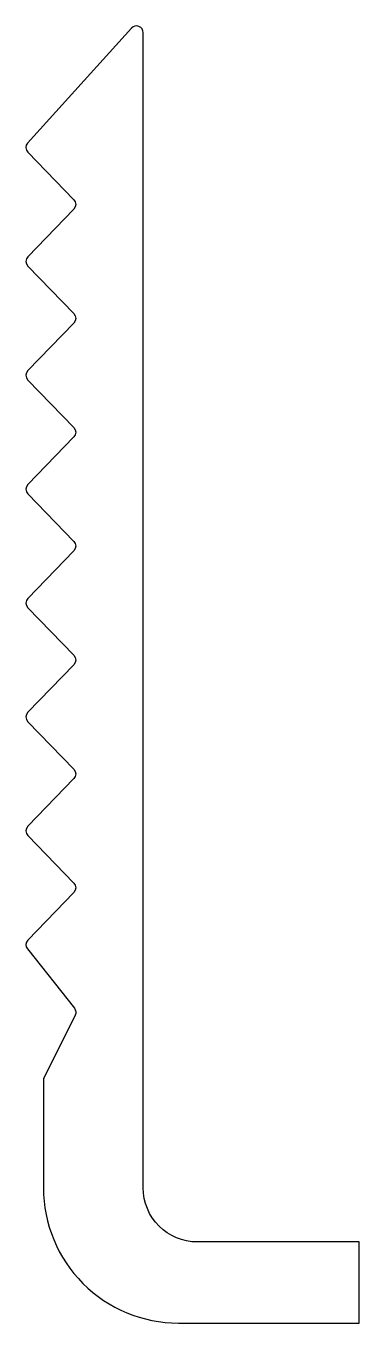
# Model space of a CAD drawing. Extents: x 181.2 to 193.6, y 191.2 to 239.2.
import ezdxf

# ---------------------------------------------------------------- set-up
doc = ezdxf.new("R2010")
doc.units = 0
doc.layers.get('0').update_dxf_attribs({"linetype": 'CONTINUOUS'})

msp = doc.modelspace()

# ---------------------------------------------------------------- linework, layer by layer
msp.add_lwpolyline([(181.295, 213.845, 0.405773), (181.295, 213.496), (183.003, 211.737, -0.405773), (183.003, 211.389), (181.295, 209.63, 0.405773), (181.295, 209.282), (183.003, 207.523, -0.405773), (183.003, 207.175), (181.295, 205.416, 0.377254), (181.278, 205.086), (183.02, 202.897, -0.292098), (183.047, 202.63), (181.895, 200.331, 0.116708), (181.874, 200.242), (181.874, 196.242, 0.414214), (186.874, 191.242), (193.574, 191.242), (193.574, 194.242), (187.574, 194.242, -0.414214), (185.574, 196.242), (185.574, 238.992, 0.686171), (185.139, 239.16), (181.289, 234.91, 0.395651), (181.295, 234.568), (183.003, 232.809, -0.405775), (183.003, 232.46), (181.295, 230.702, 0.405773), (181.295, 230.353), (183.003, 228.595, -0.405773), (183.003, 228.246), (181.295, 226.487, 0.405773), (181.295, 226.139), (183.003, 224.38, -0.405773), (183.003, 224.032), (181.295, 222.273, 0.405773), (181.295, 221.925), (183.003, 220.166, -0.405773), (183.003, 219.818), (181.295, 218.059, 0.405773), (181.295, 217.71), (183.003, 215.952, -0.405773), (183.003, 215.603)], format="xyb", close=True)

doc.saveas('drawing.dxf')
